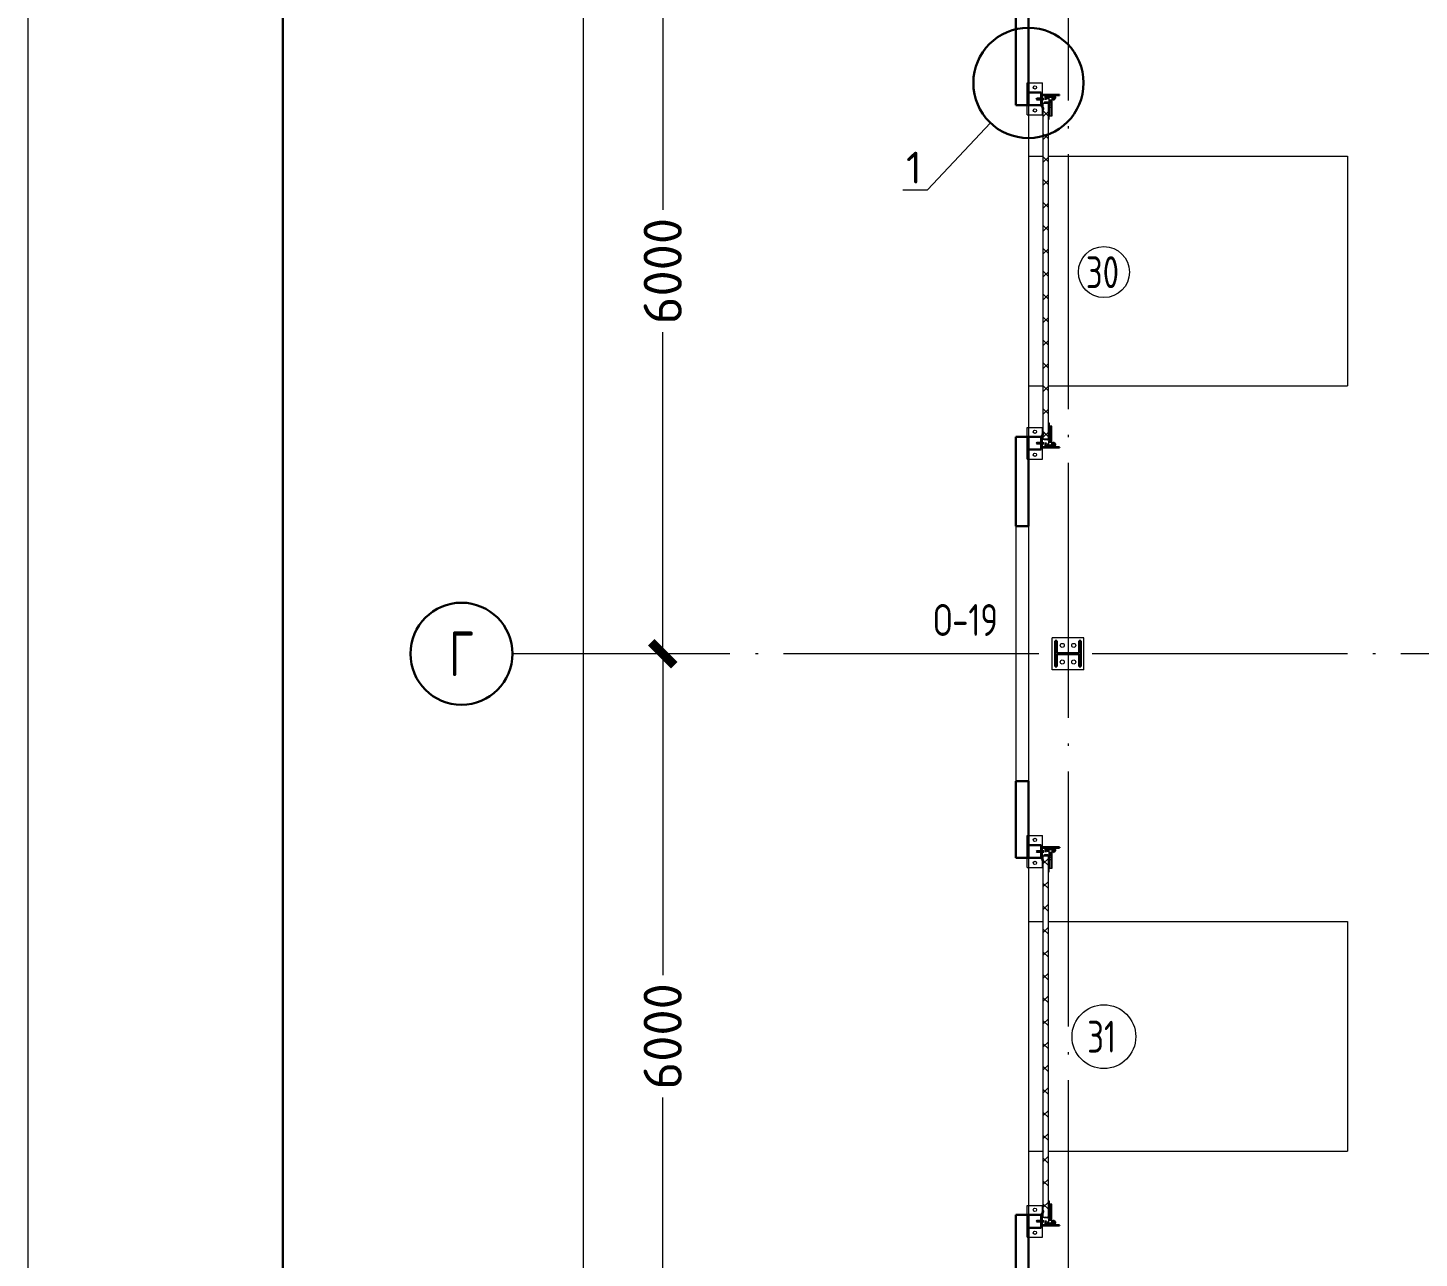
# Model space of a CAD drawing. Extents: x -965262 to 1142518, y -357520 to 71675.
# Drawn here: x -861262 to -850354, y -210091 to -200445 of the extents above; entities that cross this region are included whole.
import ezdxf

# ---------------------------------------------------------------- set-up
doc = ezdxf.new("R2010")
doc.units = 0
doc.header["$LTSCALE"] = 10
doc.linetypes.add('DOTE', pattern=[2.42, 2, -0.2, 0.02, -0.2])
doc.layers.get('0').update_dxf_attribs({"linetype": 'CONTINUOUS', "lineweight": 30})
doc.layers.get('Defpoints').update_dxf_attribs({"linetype": 'CONTINUOUS'})
doc.layers.add('DOTE', color=7, linetype='DOTE', lineweight=9)
doc.styles.add('GOST 2.304', font='isocpeur.ttf', dxfattribs={"width": 0.75, "height": 250})
doc.styles.get("Standard").update_dxf_attribs({"font": 'isocpeur.ttf', "height": 300})
doc.dimstyles.get("Standard").update_dxf_attribs({"dimscale": 100, "dimtxt": 300, "dimasz": 1.8, "dimexe": 1.8, "dimexo": 0.625, "dimgap": 0.9, "dimtad": 0, "dimdec": 0, "dimzin": 0, "dimdsep": 46, "dimtxsty": 'Standard', "dimblk": 'ARCHTICK', "dimcen": 0.9, "dimclrd": 256, "dimclre": 256, "dimclrt": 256, "dimadec": 0, "dimazin": 0, "dimtfac": 1, "dimtdec": 0, "dimtofl": 0, "dimtmove": 0, "dimatfit": 3, "dimfxl": 1, "dimtolj": 1, "dimtzin": 0, "dimlwd": 15, "dimlwe": 15, "dimarcsym": 0})

# ---------------------------------------------------------------- blocks, each defined once
blk = doc.blocks.new('EC3')
at = {"lineweight": 15}
for p, q in [((67649, 6194), (67649, 4528)), ((68449, 6194), (67649, 6194)), ((68449, 6194), (68449, 4528)), ((68449, 4528), (67649, 4528))]:
    blk.add_line(p, q, dxfattribs=at)
for p, q in [((68382, 5694), (67715, 5694)), ((67715, 5694), (67715, 5028)), ((68382, 5694), (68382, 5028)), ((68382, 5028), (67715, 5028))]:
    blk.add_line(p, q)
for centre in [(68049, 5961), (68049, 4761)]:
    blk.add_circle(centre, 86.7, dxfattribs=at)
blk = doc.blocks.new('MC2')
at = {"lineweight": 15}
for p, q in [((68127, 41566), (68127, 39900)), ((69794, 41566), (68127, 41566)), ((69794, 41566), (69794, 39900)), ((69794, 39900), (68127, 39900))]:
    blk.add_line(p, q, dxfattribs=at)
for p, q in [((69627, 41400), (68294, 41400)), ((68294, 41400), (68294, 41320)), ((68934, 41320), (68294, 41320)), ((68934, 41320), (68934, 40146)), ((69627, 41320), (68987, 41320)), ((68987, 41320), (68987, 40146)), ((69627, 41400), (69627, 41320)), ((68934, 40146), (68294, 40146)), ((68294, 40146), (68294, 40066)), ((69627, 40066), (68294, 40066)), ((69627, 40146), (68987, 40146)), ((69627, 40146), (69627, 40066))]:
    blk.add_line(p, q)
for centre in [(68527, 41033), (69394, 41033), (68527, 40433), (69394, 40433)]:
    blk.add_circle(centre, 107, dxfattribs=at)
blk = doc.blocks.new('anchor.bolt')
for p, q in [((-0.07, 0), (-0.07, -0.72)), ((0.07, 0), (0.07, -0.06)), ((-0.1, -0.04), (-0.07, -0.03)), ((-0.1, -0.04), (0.09, -0.06)), ((0.07, -0.07), (-0.1, -0.04)), ((-0.1, -0.11), (-0.07, -0.1)), ((-0.1, -0.11), (0.09, -0.13)), ((0.07, -0.14), (-0.1, -0.11)), ((-0.1, -0.18), (-0.07, -0.17)), ((-0.1, -0.18), (0.09, -0.2)), ((0.07, -0.21), (-0.1, -0.18)), ((-0.1, -0.25), (-0.07, -0.24)), ((-0.1, -0.25), (0.09, -0.27)), ((0.07, -0.28), (-0.1, -0.25)), ((-0.1, -0.32), (-0.07, -0.31)), ((-0.1, -0.32), (0.09, -0.34)), ((0.07, -0.35), (-0.1, -0.32)), ((-0.1, -0.39), (-0.07, -0.38)), ((-0.1, -0.39), (0.09, -0.41)), ((0.07, -0.42), (-0.1, -0.39)), ((-0.1, -0.46), (-0.07, -0.45)), ((-0.1, -0.46), (0.09, -0.48)), ((0.07, -0.49), (-0.1, -0.46)), ((-0.1, -0.53), (-0.07, -0.52)), ((-0.1, -0.53), (0.09, -0.55)), ((0.07, -0.56), (-0.1, -0.53)), ((-0.09, -0.6), (-0.07, -0.59)), ((-0.09, -0.6), (0.09, -0.62)), ((0.07, -0.63), (-0.09, -0.6)), ((-0.07, -0.72), (0, -0.8)), ((-0.04, -0.62), (-0.06, -0.63)), ((-0.06, -0.64), (-0.06, -0.63)), ((-0.06, -0.73), (-0.06, -0.64)), ((0, -0.79), (-0.06, -0.73)), ((-0.01, -0.63), (-0.04, -0.62)), ((-0.03, -0.63), (0, -0.79)), ((-0.03, -0.63), (0.01, -0.78)), ((-0.02, -0.63), (0.01, -0.77)), ((-0.01, -0.63), (0.02, -0.76)), ((0.03, -0.69), (-0.01, -0.63)), ((0, -0.64), (0.03, -0.75)), ((0, -0.8), (0.07, -0.72)), ((0, -0.79), (0.03, -0.74)), ((0.01, -0.66), (0.03, -0.74)), ((0.03, -0.74), (0.03, -0.69)), ((0.07, -0.06), (0.09, -0.06)), ((0.09, -0.06), (0.07, -0.07)), ((0.07, -0.07), (0.07, -0.13)), ((0.07, -0.13), (0.09, -0.13)), ((0.09, -0.13), (0.07, -0.14)), ((0.07, -0.14), (0.07, -0.2)), ((0.07, -0.2), (0.09, -0.2)), ((0.09, -0.2), (0.07, -0.21)), ((0.07, -0.21), (0.07, -0.27)), ((0.07, -0.27), (0.09, -0.27)), ((0.09, -0.27), (0.07, -0.28)), ((0.07, -0.28), (0.07, -0.34)), ((0.07, -0.33), (0.09, -0.34)), ((0.09, -0.34), (0.07, -0.35)), ((0.07, -0.35), (0.07, -0.41)), ((0.07, -0.4), (0.09, -0.41)), ((0.09, -0.41), (0.07, -0.42)), ((0.07, -0.42), (0.07, -0.48)), ((0.07, -0.47), (0.09, -0.48)), ((0.09, -0.48), (0.07, -0.49)), ((0.07, -0.49), (0.07, -0.55)), ((0.07, -0.55), (0.09, -0.55)), ((0.09, -0.55), (0.07, -0.56)), ((0.07, -0.56), (0.07, -0.62)), ((0.09, -0.62), (0.07, -0.63)), ((0.07, -0.62), (0.09, -0.62)), ((0.07, -0.63), (0.07, -0.72))]:
    blk.add_line(p, q)
blk.add_arc((0.16, -0.64), 0.222, 187.9982, 219.836)
blk = doc.blocks.new('Крепеж_ворот')
at = {"lineweight": 15}
h = blk.add_hatch(dxfattribs=at)
h.set_pattern_fill('ANSI31', color=256, scale=2, angle=180)
h.set_pattern_definition([(225, (746089.599, 74802.7244), (4.49013, -4.49013), [])])
h.paths.add_polyline_path([(746087, 74804), (746087, 74802), (746091, 74802), (746094, 74802), (746094, 74804)], flags=17)
h.paths.add_polyline_path([(746116, 74802, 0.165118), (746120, 74803), (746124, 74806, -0.301689), (746131, 74807), (746135, 74805, 0.130081), (746138, 74804), (746142, 74804), (746142, 74806), (746138, 74806, -0.130081), (746136, 74807), (746133, 74809, 0.301689), (746123, 74808), (746118, 74805, -0.165112), (746116, 74804), (746064, 74804, -0.414223), (746061, 74807), (746061, 74868), (746059, 74868), (746059, 74869), (746059, 74870), (746059, 74870), (746059, 74871), (746059, 74872), (746059, 74872), (746059, 74873), (746059, 74874), (746059, 74875), (746059, 74876), (746059, 74876), (746059, 74877), (746059, 74877), (746059, 74878), (746059, 74879), (746059, 74879), (746061, 74879), (746061, 74945), (746058, 74945), (746058, 74807, 0.41422), (746064, 74802)])
h = blk.add_hatch(dxfattribs=at)
h.set_pattern_fill('ANSI31', color=256, scale=2, angle=90)
h.set_pattern_definition([(135, (736343.8085, 75928.334), (-4.490128, -4.490128), [])])
edge = h.paths.add_edge_path()
edge.add_ellipse((746065, 74838), major_axis=(-1.67, 1.67), ratio=1, start_angle=45, end_angle=135, ccw=False)
edge.add_line((746063, 74838), (746063, 74868))
edge.add_line((746063, 74868), (746061, 74868))
edge.add_line((746061, 74868), (746061, 74838))
edge.add_ellipse((746065, 74838), major_axis=(-2.89, 2.89), ratio=1, start_angle=45, end_angle=135)
edge.add_line((746065, 74834), (746097, 74834))
edge.add_line((746097, 74834), (746097, 74836))
edge.add_line((746097, 74836), (746065, 74836))
edge = h.paths.add_edge_path()
edge.add_ellipse((746065, 74890), major_axis=(2.89, 2.89), ratio=1, start_angle=106, end_angle=135)
edge.add_line((746061, 74890), (746061, 74879))
edge.add_line((746061, 74879), (746063, 74879))
edge.add_line((746063, 74879), (746063, 74890))
edge.add_ellipse((746065, 74890), major_axis=(-1.67, 1.67), ratio=1, start_angle=16, end_angle=45, ccw=False)
edge.add_line((746063, 74891), (746070, 74904))
edge.add_ellipse((746079, 74899), major_axis=(7.45, 7.45), ratio=1, start_angle=-3, end_angle=106, ccw=False)
edge.add_line((746087, 74906), (746097, 74894))
edge.add_line((746097, 74894), (746099, 74895))
edge.add_line((746099, 74895), (746088, 74907))
edge.add_ellipse((746079, 74899), major_axis=(8.67, 8.67), ratio=1, start_angle=-3, end_angle=106)
edge.add_line((746068, 74905), (746062, 74892))
h = blk.add_hatch(color=256, dxfattribs=at)
h.dxf.hatch_style = 1
h.paths.add_polyline_path([(746146, 74809), (746143, 74810, 0.10613), (746142, 74810), (746136, 74809, -0.181324), (746135, 74810, 0.335683), (746120, 74809, -0.119126), (746119, 74809, 0.371631), (746118, 74808), (746118, 74808, 0.451909), (746119, 74807, 0.124341), (746121, 74808, -0.343618), (746134, 74808, 0.181324), (746137, 74808), (746143, 74808, -0.110452), (746143, 74808), (746147, 74807, -0.710497), (746147, 74805), (746143, 74804), (746136, 74804, -0.178994), (746133, 74805, 0.369834), (746130, 74805, -0.178993), (746127, 74804), (746122, 74804, 0.120709), (746122, 74804), (746120, 74803, -0.017147), (746119, 74802, 0.538795), (746120, 74802), (746127, 74802, 0.207608), (746131, 74804, -0.433918), (746132, 74804, 0.207608), (746135, 74802), (746143, 74802, 0.079707), (746143, 74802), (746148, 74804, 0.461502), (746149, 74807, -0.250825), (746149, 74808, -0.128039), (746173, 74816, 0.416657), (746174, 74816), (746174, 74817, 0.409849), (746173, 74817, 0.127248)])
for p, q in [((746058, 74807), (746058, 74945)), ((746058, 74945), (746061, 74945)), ((746061, 74879), (746061, 74945)), ((746059, 74879), (746063, 74879)), ((746059, 74868), (746059, 74879)), ((746059, 74868), (746063, 74868)), ((746061, 74879), (746061, 74890)), ((746061, 74807), (746061, 74868)), ((746061, 74838), (746061, 74868)), ((746068, 74905), (746062, 74892)), ((746070, 74904), (746063, 74891)), ((746063, 74838), (746063, 74890)), ((746064, 74883), (746063, 74883)), ((746064, 74865), (746063, 74865)), ((746064, 74883), (746064, 74874)), ((746067, 74880), (746064, 74883)), ((746064, 74875), (746064, 74873)), ((746064, 74874), (746064, 74865)), ((746067, 74868), (746064, 74865)), ((746097, 74836), (746065, 74836)), ((746097, 74834), (746065, 74834)), ((746067, 74880), (746067, 74875)), ((746067, 74873), (746067, 74868)), ((746087, 74906), (746097, 74894)), ((746088, 74907), (746099, 74895)), ((746097, 74894), (746099, 74895)), ((746097, 74834), (746097, 74836)), ((746064, 74804), (746116, 74804)), ((746064, 74802), (746116, 74802)), ((746079, 74806), (746102, 74806)), ((746079, 74806), (746079, 74804)), ((746079, 74804), (746102, 74804)), ((746082, 74814), (746081, 74813)), ((746081, 74813), (746081, 74806)), ((746099, 74814), (746082, 74814)), ((746086, 74813), (746086, 74806)), ((746095, 74813), (746095, 74806)), ((746099, 74814), (746100, 74813)), ((746100, 74813), (746100, 74806)), ((746102, 74806), (746102, 74804)), ((746118, 74805), (746123, 74808)), ((746120, 74803), (746124, 74806)), ((746135, 74805), (746131, 74807)), ((746136, 74807), (746133, 74809)), ((746142, 74806), (746138, 74806)), ((746138, 74804), (746142, 74804)), ((746142, 74806), (746142, 74804)), ((746142, 74804), (746142, 74806)), ((746143, 74804), (746147, 74805)), ((746143, 74802), (746148, 74804)), ((746174, 74817), (746174, 74816))]:
    blk.add_line(p, q)
for p, q in [((746061, 74879), (746061, 74881)), ((746061, 74834), (746061, 74868)), ((746063, 74883), (746063, 74874)), ((746063, 74874), (746063, 74865)), ((746073, 74842), (746073, 74905)), ((746073, 74896), (746077, 74892)), ((746073, 74851), (746077, 74855)), ((746074, 74886), (746074, 74861)), ((746074, 74880), (746076, 74880)), ((746074, 74867), (746076, 74867)), ((746076, 74886), (746076, 74883)), ((746076, 74883), (746076, 74886)), ((746076, 74886), (746077, 74886)), ((746076, 74864), (746076, 74883)), ((746077, 74873), (746076, 74880)), ((746076, 74880), (746076, 74867)), ((746077, 74873), (746076, 74867)), ((746076, 74864), (746076, 74861)), ((746076, 74864), (746076, 74861)), ((746076, 74861), (746077, 74861)), ((746077, 74886), (746077, 74892)), ((746077, 74861), (746077, 74855)), ((746081, 74898), (746081, 74886)), ((746081, 74849), (746081, 74861)), ((746087, 74898), (746082, 74898)), ((746082, 74886), (746087, 74886)), ((746082, 74861), (746087, 74861)), ((746087, 74849), (746082, 74849)), ((746087, 74899), (746087, 74898)), ((746087, 74886), (746087, 74898)), ((746087, 74886), (746098, 74886)), ((746087, 74849), (746087, 74861)), ((746087, 74861), (746098, 74861)), ((746087, 74847), (746087, 74849)), ((746099, 74885), (746099, 74883)), ((746099, 74883), (746099, 74864)), ((746099, 74882), (746100, 74882)), ((746099, 74865), (746100, 74865)), ((746099, 74862), (746099, 74864)), ((746100, 74861), (746100, 74886)), ((746100, 74886), (746110, 74886)), ((746100, 74861), (746110, 74861)), ((746110, 74861), (746110, 74886)), ((746110, 74881), (746225, 74881)), ((746110, 74865), (746212, 74865)), ((746114, 74877), (746225, 74877)), ((746250, 74859), (746250, 74863))]:
    blk.add_line(p, q, dxfattribs=at)
at = {"lineweight": 15, "ltscale": 0.5}
for p, q in [((746076, 74886), (746074, 74886)), ((746076, 74861), (746074, 74861))]:
    blk.add_line(p, q, dxfattribs=at)
at = {"lineweight": 15, "extrusion": (-1.7375e-14, 1, 0)}
for p, q in [((746113, 74884), (746225, 74884)), ((746113, 74863), (746113, 74884)), ((746113, 74863), (746136, 74863)), ((746117, 74857), (746117, 74829)), ((746121, 74857), (746121, 74829)), ((746123, 74863), (746123, 74863)), ((746250, 74863), (746123, 74863)), ((746250, 74859), (746123, 74859)), ((746124, 74840), (746124, 74849)), ((746136, 74882), (746157, 74882)), ((746136, 74863), (746136, 74882)), ((746157, 74882), (746157, 74863)), ((746157, 74863), (746212, 74863)), ((746117, 74826), (746119, 74823)), ((746119, 74823), (746123, 74825)), ((746123, 74825), (746121, 74828))]:
    blk.add_line(p, q, dxfattribs=at)
at = {"lineweight": 15, "ltscale": 0.5, "extrusion": (-1.7375e-14, 1, 0)}
for p, q in [((746113, 74880), (746225, 74880)), ((746136, 74866), (746113, 74866)), ((746115, 74871), (746120, 74871)), ((746121, 74857), (746117, 74857)), ((746117, 74852), (746117, 74854)), ((746121, 74840), (746117, 74840)), ((746117, 74837), (746117, 74835)), ((746120, 74839), (746120, 74850)), ((746124, 74848), (746120, 74848)), ((746124, 74841), (746120, 74841)), ((746123, 74869), (746123, 74863)), ((746123, 74863), (746123, 74859)), ((746140, 74863), (746140, 74859)), ((746153, 74863), (746153, 74859)), ((746212, 74866), (746157, 74866)), ((746173, 74863), (746173, 74859)), ((746121, 74829), (746117, 74829))]:
    blk.add_line(p, q, dxfattribs=at)
at = {"lineweight": 15, "extrusion": (-2.77556e-16, -1, 0)}
for p, q in [((746225, 74866), (746114, 74866)), ((746128, 74866), (746128, 74863)), ((746138, 74866), (746138, 74863)), ((746164, 74866), (746164, 74863)), ((746174, 74866), (746174, 74863)), ((746201, 74866), (746201, 74863)), ((746210, 74866), (746210, 74863)), ((746225, 74884), (746225, 74863))]:
    blk.add_line(p, q, dxfattribs=at)
at = {"extrusion": (-1, -4.26669e-14, 0)}
for p, q in [((746118, 74808), (746118, 74808)), ((746136, 74809), (746142, 74810)), ((746143, 74808), (746137, 74808)), ((746143, 74810), (746146, 74809)), ((746147, 74807), (746143, 74808))]:
    blk.add_line(p, q, dxfattribs=at)
at = {"extrusion": (-1, -4.2422e-14, 1.22461e-16)}
for p, q in [((746119, 74803), (746122, 74804)), ((746127, 74802), (746120, 74802)), ((746122, 74804), (746127, 74804)), ((746143, 74802), (746135, 74802)), ((746136, 74804), (746143, 74804))]:
    blk.add_line(p, q, dxfattribs=at)
at = {"lineweight": 15}
for centre, radius, start, end in [((746079, 74899), 8.28, 0, 136.0097), ((746079, 74847), 8.28, 223.9903, 0), ((746077, 74883), 0.956, 180, 270), ((746077, 74883), 0.75, 180, 270), ((746077, 74864), 0.956, 90, 180), ((746077, 74864), 0.75, 90, 180), ((746076, 74892), 0.375, 0, 45), ((746076, 74855), 0.375, 315, 0), ((746082, 74898), 0.375, 91, 180), ((746082, 74886), 0.75, 180, 270), ((746082, 74861), 0.75, 90, 180), ((746082, 74849), 0.375, 180, 269), ((746098, 74885), 0.375, 0, 90), ((746098, 74862), 0.375, 270, 0), ((746123, 74857), 5.92, 90, 180), ((746123, 74857), 1.87, 90, 180), ((746129, 74855), 8.15, 194.9986, 233.9214), ((746129, 74833), 8.15, 126.0786, 165.0014), ((746123, 74829), 5.92, 180, 199.6464), ((746123, 74829), 1.87, 180, 185.5313)]:
    blk.add_arc(centre, radius, start, end, dxfattribs=at)
at = {"lineweight": 15, "ltscale": 0.5}
for centre, radius, start, end in [((746119, 74852), 2.25, 195, 270), ((746119, 74836), 2.25, 90, 165), ((746119, 74850), 0.375, 0, 90), ((746119, 74839), 0.375, 270, 0)]:
    blk.add_arc(centre, radius, start, end, dxfattribs=at)
for centre, radius, start, end in [((746064, 74807), 5.62, 180, 270), ((746064, 74807), 3.11, 180, 270), ((746082, 74804), 10.4, 68.2753, 87.8782), ((746091, 74798), 16.2, 73.306, 107.292), ((746099, 74804), 10.4, 92.1218, 111.7247), ((746116, 74807), 3.11, 270, 307.5043), ((746116, 74807), 5.62, 270, 307.5043), ((746119, 74808), 0.586, 91.7247, 173.2711), ((746119, 74807), 0.586, 173.2711, 270.547), ((746118, 74812), 3.52, 271.7247, 298.8983), ((746118, 74812), 5.21, 270.547, 298.8983), ((746128, 74799), 12.4, 54.8903, 129.1143), ((746128, 74799), 10.7, 54.8903, 130.7448), ((746128, 74801), 8.97, 60.3534, 127.5043), ((746128, 74801), 8.97, 60.3534, 127.5043), ((746128, 74801), 8.97, 60.3534, 127.5043), ((746128, 74801), 6.46, 60.3534, 127.5043), ((746136, 74811), 3.54, 234.8903, 276), ((746136, 74811), 1.86, 234.8903, 276), ((746138, 74810), 5.62, 240.3534, 270), ((746138, 74810), 3.11, 240.3534, 270), ((746143, 74810), 0.292, 71.7675, 96), ((746143, 74808), 0.292, 70.7873, 96), ((746176, 74761), 56.8, 93.2805, 122.2878), ((746147, 74806), 0.562, 289.2127, 70.7873), ((746147, 74806), 2.25, 288.2291, 27.3228), ((746176, 74765), 50.3, 93.6593, 122.8448), ((746150, 74807), 0.586, 151, 207.3228), ((746173, 74817), 0.6, 4.1357, 93.2805), ((746173, 74816), 0.6, 273.6593, 4.1357)]:
    blk.add_arc(centre, radius, start, end)
at = {"extrusion": (-1.22461e-16, -5.20252e-30, -1)}
for centre, radius, start, end in [((-746120, 74802), 0.187, 270, 62.4687), ((-746122, 74803), 0.586, 62.4687, 90), ((-746127, 74809), 4.69, 229.4077, 270), ((-746127, 74807), 4.69, 223.0863, 270), ((-746131, 74803), 2.32, 49.4077, 130.5923), ((-746131, 74803), 0.637, 43.0863, 136.9137), ((-746135, 74807), 4.69, 270, 316.9137), ((-746136, 74809), 4.69, 270, 310.5923), ((-746143, 74804), 0.292, 250.7873, 270), ((-746143, 74802), 0.292, 251.7709, 270)]:
    blk.add_arc(centre, radius, start, end, dxfattribs=at)
at = {"extrusion": (0, 0, -1)}
for centre, major_axis, start_param, end_param in [((746065, 74890), (2.89, 2.89), 3.926991, 4.433136), ((746065, 74838), (-2.89, 2.89), 3.926991, 5.497787), ((746065, 74890), (-1.67, 1.67), 5.497787, 6.003933), ((746065, 74838), (-1.67, 1.67), 3.926991, 5.497787), ((746079, 74899), (8.67, 8.67), 4.433136, 6.335545), ((746079, 74899), (7.45, 7.45), 4.433136, 6.335545)]:
    blk.add_ellipse(centre, major_axis=major_axis, ratio=1, start_param=start_param, end_param=end_param, dxfattribs=at)
for points in [[(746067, 74875), (746066, 74875), (746064, 74875)], [(746064, 74873), (746066, 74873), (746067, 74873)]]:
    blk.add_rational_spline(points, [1, 1.01284142743, 1], degree=2)
at = {"lineweight": 15, "ltscale": 0.5}
for points, knots in [([(746115, 74871), (746115, 74871), (746114, 74871), (746114, 74871), (746114, 74872), (746113, 74872), (746113, 74872), (746113, 74873), (746113, 74873), (746113, 74873)], [0.37141352, 0.37141352, 0.37141352, 0.37141352, 0.39402571, 0.39402571, 0.41663789, 0.41663789, 0.43959523, 0.43959523, 0.46255257, 0.46255257, 0.46255257, 0.46255257]), ([(746123, 74869), (746123, 74869), (746123, 74869), (746122, 74870), (746122, 74870), (746122, 74871), (746122, 74871), (746121, 74871), (746121, 74871), (746120, 74871)], [0.28027447, 0.28027447, 0.28027447, 0.28027447, 0.30323181, 0.30323181, 0.32618916, 0.32618916, 0.34880134, 0.34880134, 0.37141352, 0.37141352, 0.37141352, 0.37141352])]:
    blk.add_open_spline(points, degree=3, knots=knots, dxfattribs=at)
at = {"lineweight": 15}
for points in [[(746117, 74827), (746117, 74827), (746117, 74826), (746117, 74826)], [(746121, 74828), (746121, 74828), (746121, 74828), (746121, 74829)]]:
    blk.add_open_spline(points, degree=3, dxfattribs=at)
at = {"xscale": -50.80000000000001, "yscale": 50.80000000000001, "zscale": 50.80000000000001}
blk.add_blockref('anchor.bolt', (746091, 74804), dxfattribs=at)
blk = doc.blocks.new('_ArchTick')
at = {"color": 0, "linetype": 'ByBlock', "lineweight": 0, "const_width": 0.4}
blk.add_lwpolyline([(-0.5, -0.5), (0.5, 0.5)], dxfattribs=at)
blk = doc.blocks.new('*D122')
at = {"lineweight": 15, "transparency": 16777216}
for p, q in [((-856348, -205352), (-856465, -205352)), ((-856285, -205352), (-856285, -207872)), ((-856285, -211352), (-856285, -208832)), ((-856348, -211352), (-856465, -211352))]:
    blk.add_line(p, q, dxfattribs=at)
at = {"layer": 'Defpoints', "color": 0, "lineweight": 15, "transparency": 16777216}
for p in [(-856285, -205352), (-856285, -205352), (-856285, -211352, 1451)]:
    blk.add_point(p, dxfattribs=at)
at = {"lineweight": 15, "transparency": 16777216, "xscale": 180, "yscale": 180, "zscale": 180}
for p, rotation in [((-856285, -205352), 90), ((-856285, -211352), 270)]:
    blk.add_blockref('_ArchTick', p, dxfattribs=dict(at, rotation=rotation))
at = {"lineweight": 15, "transparency": 16777216, "insert": (-856285, -208352), "char_height": 300, "attachment_point": 5, "rotation": 90}
blk.add_mtext('\\A1;6000', dxfattribs=at)
blk = doc.blocks.new('*D123')
at = {"lineweight": 15, "transparency": 16777216}
for p, q in [((-856348, -199352), (-856465, -199352)), ((-856285, -199352), (-856285, -201872)), ((-856285, -205352), (-856285, -202832)), ((-856348, -205352), (-856465, -205352))]:
    blk.add_line(p, q, dxfattribs=at)
at = {"layer": 'Defpoints', "color": 0, "lineweight": 15, "transparency": 16777216}
for p in [(-856285, -199352), (-856285, -199352), (-856285, -205352, 1451)]:
    blk.add_point(p, dxfattribs=at)
at = {"lineweight": 15, "transparency": 16777216, "xscale": 180, "yscale": 180, "zscale": 180}
for p, rotation in [((-856285, -199352), 90), ((-856285, -205352), 270)]:
    blk.add_blockref('_ArchTick', p, dxfattribs=dict(at, rotation=rotation))
at = {"lineweight": 15, "transparency": 16777216, "insert": (-856285, -202352), "char_height": 300, "attachment_point": 5, "rotation": 90}
blk.add_mtext('\\A1;6000', dxfattribs=at)
blk = doc.blocks.new('*D126')
at = {"lineweight": 15, "transparency": 16777216}
for p, q in [((-856971, -199352), (-857088, -199352)), ((-856908, -199352), (-856908, -210752)), ((-856908, -223352), (-856908, -211952)), ((-856971, -223352), (-857088, -223352))]:
    blk.add_line(p, q, dxfattribs=at)
at = {"layer": 'Defpoints', "color": 0, "lineweight": 15, "transparency": 16777216}
for p in [(-856908, -199352), (-856908, -199352), (-856908, -223352)]:
    blk.add_point(p, dxfattribs=at)
at = {"lineweight": 15, "transparency": 16777216, "xscale": 180, "yscale": 180, "zscale": 180}
for p, rotation in [((-856908, -199352), 90), ((-856908, -223352), 270)]:
    blk.add_blockref('_ArchTick', p, dxfattribs=dict(at, rotation=rotation))
at = {"lineweight": 15, "transparency": 16777216, "insert": (-856908, -211352), "char_height": 300, "attachment_point": 5, "rotation": 90}
blk.add_mtext('\\A1;24000', dxfattribs=at)

msp = doc.modelspace()

# ---------------------------------------------------------------- hatches: boundary and pattern name
at = {"lineweight": 15}
h = msp.add_hatch(dxfattribs=at)
h.set_pattern_fill('ANSI37', color=256, scale=40)
h.set_pattern_definition([(45, (-1007381.05, 729775.21), (-89.802561, 89.802561), []), (135, (-1007381.05, 729775.21), (-89.802561, -89.802561), [])])
h.paths.add_polyline_path([(-853261.5, -203668.5), (-853261.5, -201035.8), (-853301.5, -201035.8), (-853301.5, -203668.5)])
h = msp.add_hatch(dxfattribs=at)
h.set_pattern_fill('ANSI37', color=256, scale=40)
h.set_pattern_definition([(45, (-853289.15, -209679.42), (-89.8026, 89.8026), []), (135, (-853289.15, -209679.42), (-89.8026, -89.8026), [])])
h.paths.add_polyline_path([(-853261.5, -209568.5), (-853301.5, -209568.5), (-853301.5, -209768.5), (-853261.5, -209768.5)])
h.paths.add_polyline_path([(-853261.5, -209568.5), (-853261.5, -206935.8), (-853301.5, -206935.8), (-853301.5, -209568.5)])

# ---------------------------------------------------------------- linework, layer by layer
at = {"color": 30, "ltscale": 200}
for p, q in [((-853517.4, -200352.1), (-853517.4, -201052.1)), ((-853417.4, -200352.1), (-853417.4, -201052.1)), ((-853517.4, -203652.1), (-853517.4, -204352.1)), ((-853417.4, -203652.1), (-853417.4, -204352.1)), ((-853517.4, -206352.1), (-853517.4, -206952.1)), ((-853417.4, -206352.1), (-853417.4, -206952.1)), ((-853517.4, -209752.1), (-853517.4, -210352.1)), ((-853417.4, -209752.1), (-853417.4, -210352.1))]:
    msp.add_line(p, q, dxfattribs=at)
at = {"lineweight": 15}
for p, q in [((-853301.5, -203668.5), (-853301.5, -201035.8)), ((-853301.5, -201035.8), (-853261.5, -201035.8)), ((-853261.5, -203668.5), (-853261.5, -201035.8)), ((-854210.1, -201714, -4711.1), (-853714.6, -201190.9, -1766.3)), ((-853417.4, -201452.1), (-853301.5, -201452.1)), ((-853261.5, -201452.1), (-850917.4, -201452.1)), ((-854401.5, -201714, -4711.1), (-854210.1, -201714, -4711.1)), ((-853417.4, -203252.1), (-853301.5, -203252.1)), ((-853261.5, -203252.1), (-850917.4, -203252.1)), ((-853301.5, -203668.5), (-853261.5, -203668.5)), ((-853301.5, -209768.5), (-853301.5, -206935.8)), ((-853301.5, -206935.8), (-853261.5, -206935.8)), ((-853261.5, -209768.5), (-853261.5, -206935.8)), ((-853417.4, -207452.1), (-853301.5, -207452.1)), ((-853261.5, -207452.1), (-850917.4, -207452.1)), ((-853417.4, -209252.1), (-853301.5, -209252.1)), ((-853261.5, -209252.1), (-850917.4, -209252.1)), ((-853301.5, -209768.5), (-853261.5, -209768.5))]:
    msp.add_line(p, q, dxfattribs=at)
at = {"color": 30, "ltscale": 100}
for p, q in [((-853517.4, -201052.1), (-853417.4, -201052.1)), ((-853517.4, -203652.1), (-853417.4, -203652.1)), ((-853517.4, -206952.1), (-853417.4, -206952.1)), ((-853517.4, -209752.1), (-853417.4, -209752.1))]:
    msp.add_line(p, q, dxfattribs=at)
at = {"lineweight": 15, "ltscale": 100}
for p, q in [((-853417.4, -201052.1), (-853417.4, -203652.1)), ((-850917.4, -201452.1), (-850917.4, -203252.1)), ((-853417.4, -206952.1), (-853417.4, -209752.1)), ((-850917.4, -207452.1), (-850917.4, -209252.1))]:
    msp.add_line(p, q, dxfattribs=at)
at = {"color": 30, "lineweight": 15}
for p, q in [((-853517.4, -204352.1), (-853517.4, -206352.1, 0)), ((-853417.4, -204352.1, -3259.8), (-853417.4, -206352.1, 6053.9))]:
    msp.add_line(p, q, dxfattribs=at)
at = {"color": 30}
for p, q in [((-853517.4, -204352.1, -3259.8), (-853417.4, -204352.1, -3259.8)), ((-853517.4, -206352.1, -3259.8), (-853417.4, -206352.1, -3259.8))]:
    msp.add_line(p, q, dxfattribs=at)
at = {"lineweight": 15, "elevation": -1808.5}
msp.add_lwpolyline([(-742362.4, -240087.8), (-742362.4, -155987.8), (-861262.4, -155987.8), (-861262.4, -240087.8)], close=True, dxfattribs=at)
at = {"elevation": -1808.5}
msp.add_lwpolyline([(-742862.4, -239587.8), (-742862.4, -156487.8), (-859262.4, -156487.8), (-859262.4, -239587.8)], close=True, dxfattribs=at)
msp.add_circle((-853417.4, -200877.1), 432.2)
at = {"lineweight": 15}
for centre, radius in [((-852826.1, -202360.2, -6519.6), 200), ((-852826.1, -208354.2, -6519.6), 250)]:
    msp.add_circle(centre, radius, dxfattribs=at)
for points in [[(-853246.3, -200975.9, -3269), (-853246.3, -200977.7, -3269), (-853246.3, -200979, -3269)], [(-853246.3, -200975.9, -3269), (-853246.3, -200977.7, -3269), (-853246.3, -200979, -3269)], [(-853246.3, -200975.9, -3269), (-853246.3, -200977.7, -3269), (-853246.3, -200979, -3269)], [(-853243.9, -200979, -3269), (-853243.9, -200977.7, -3269), (-853243.9, -200975.9, -3269)], [(-853243.9, -200979, -3269), (-853243.9, -200977.7, -3269), (-853243.9, -200975.9, -3269)], [(-853243.9, -200979, -3269), (-853243.9, -200977.7, -3269), (-853243.9, -200975.9, -3269)], [(-853246.3, -203728.3, -6519.6), (-853246.3, -203726.5, -6519.6), (-853246.3, -203725.2, -6519.6)], [(-853246.3, -203728.3, -6519.6), (-853246.3, -203726.5, -6519.6), (-853246.3, -203725.2, -6519.6)], [(-853246.3, -203728.3, -6519.6), (-853246.3, -203726.5, -6519.6), (-853246.3, -203725.2, -6519.6)], [(-853246.3, -203728.3, -6519.6), (-853246.3, -203726.5, -6519.6), (-853246.3, -203725.2, -6519.6)], [(-853246.3, -203728.3, -6519.6), (-853246.3, -203726.5, -6519.6), (-853246.3, -203725.2, -6519.6)], [(-853246.3, -203728.3, -6519.6), (-853246.3, -203726.5, -6519.6), (-853246.3, -203725.2, -6519.6)], [(-853246.3, -203728.3, -6519.6), (-853246.3, -203726.5, -6519.6), (-853246.3, -203725.2, -6519.6)], [(-853246.3, -203728.3, -6519.6), (-853246.3, -203726.5, -6519.6), (-853246.3, -203725.2, -6519.6)], [(-853246.3, -203728.3, -6519.6), (-853246.3, -203726.5, -6519.6), (-853246.3, -203725.2, -6519.6)], [(-853246.3, -203728.3, -6519.6), (-853246.3, -203726.5, -6519.6), (-853246.3, -203725.2, -6519.6)], [(-853246.3, -203728.3, -6519.6), (-853246.3, -203726.5, -6519.6), (-853246.3, -203725.2, -6519.6)], [(-853246.3, -203728.3, -6519.6), (-853246.3, -203726.5, -6519.6), (-853246.3, -203725.2, -6519.6)], [(-853246.3, -203728.3, -6519.6), (-853246.3, -203726.5, -6519.6), (-853246.3, -203725.2, -6519.6)], [(-853246.3, -203728.3, -6519.6), (-853246.3, -203726.5, -6519.6), (-853246.3, -203725.2, -6519.6)], [(-853246.3, -203728.3, -6519.6), (-853246.3, -203726.5, -6519.6), (-853246.3, -203725.2, -6519.6)], [(-853246.3, -203728.3, -6519.6), (-853246.3, -203726.5, -6519.6), (-853246.3, -203725.2, -6519.6)], [(-853246.3, -203728.3, -6519.6), (-853246.3, -203726.5, -6519.6), (-853246.3, -203725.2, -6519.6)], [(-853246.3, -203728.3, -6519.6), (-853246.3, -203726.5, -6519.6), (-853246.3, -203725.2, -6519.6)], [(-853246.3, -203728.3, -6519.6), (-853246.3, -203726.5, -6519.6), (-853246.3, -203725.2, -6519.6)], [(-853246.3, -203728.3, -6519.6), (-853246.3, -203726.5, -6519.6), (-853246.3, -203725.2, -6519.6)], [(-853246.3, -203728.3, -6519.6), (-853246.3, -203726.5, -6519.6), (-853246.3, -203725.2, -6519.6)], [(-853246.3, -203728.3, -6519.6), (-853246.3, -203726.5, -6519.6), (-853246.3, -203725.2, -6519.6)], [(-853246.3, -203728.3, -6519.6), (-853246.3, -203726.5, -6519.6), (-853246.3, -203725.2, -6519.6)], [(-853246.3, -203728.3, -6519.6), (-853246.3, -203726.5, -6519.6), (-853246.3, -203725.2, -6519.6)], [(-853246.3, -203728.3, -6519.6), (-853246.3, -203726.5, -6519.6), (-853246.3, -203725.2, -6519.6)], [(-853246.3, -203728.3, -6519.6), (-853246.3, -203726.5, -6519.6), (-853246.3, -203725.2, -6519.6)], [(-853246.3, -203728.3, -6519.6), (-853246.3, -203726.5, -6519.6), (-853246.3, -203725.2, -6519.6)], [(-853246.3, -203728.3, -6519.6), (-853246.3, -203726.5, -6519.6), (-853246.3, -203725.2, -6519.6)], [(-853246.3, -203728.3, -6519.6), (-853246.3, -203726.5, -6519.6), (-853246.3, -203725.2, -6519.6)], [(-853246.3, -203728.3, -6519.6), (-853246.3, -203726.5, -6519.6), (-853246.3, -203725.2, -6519.6)], [(-853246.3, -203728.3, -6519.6), (-853246.3, -203726.5, -6519.6), (-853246.3, -203725.2, -6519.6)], [(-853246.3, -203728.3, -6519.6), (-853246.3, -203726.5, -6519.6), (-853246.3, -203725.2, -6519.6)], [(-853246.3, -203728.3, -6519.6), (-853246.3, -203726.5, -6519.6), (-853246.3, -203725.2, -6519.6)], [(-853246.3, -203728.3, -6519.6), (-853246.3, -203726.5, -6519.6), (-853246.3, -203725.2, -6519.6)], [(-853246.3, -203728.3, -6519.6), (-853246.3, -203726.5, -6519.6), (-853246.3, -203725.2, -6519.6)], [(-853246.3, -203728.3, -6519.6), (-853246.3, -203726.5, -6519.6), (-853246.3, -203725.2, -6519.6)], [(-853246.3, -203728.3, -6519.6), (-853246.3, -203726.5, -6519.6), (-853246.3, -203725.2, -6519.6)], [(-853246.3, -203728.3, -6519.6), (-853246.3, -203726.5, -6519.6), (-853246.3, -203725.2, -6519.6)], [(-853246.3, -203728.3, -6519.6), (-853246.3, -203726.5, -6519.6), (-853246.3, -203725.2, -6519.6)], [(-853246.3, -203728.3, -6519.6), (-853246.3, -203726.5, -6519.6), (-853246.3, -203725.2, -6519.6)], [(-853246.3, -203728.3, -6519.6), (-853246.3, -203726.5, -6519.6), (-853246.3, -203725.2, -6519.6)], [(-853246.3, -203728.3, -6519.6), (-853246.3, -203726.5, -6519.6), (-853246.3, -203725.2, -6519.6)], [(-853246.3, -203728.3, -3269), (-853246.3, -203726.5, -3269), (-853246.3, -203725.2, -3269)], [(-853246.3, -203728.3, -3269), (-853246.3, -203726.5, -3269), (-853246.3, -203725.2, -3269)], [(-853246.3, -203728.3, -3269), (-853246.3, -203726.5, -3269), (-853246.3, -203725.2, -3269)], [(-853246.3, -203728.3, -3269), (-853246.3, -203726.5, -3269), (-853246.3, -203725.2, -3269)], [(-853246.3, -203728.3, -3269), (-853246.3, -203726.5, -3269), (-853246.3, -203725.2, -3269)], [(-853246.3, -203728.3, -3269), (-853246.3, -203726.5, -3269), (-853246.3, -203725.2, -3269)], [(-853246.3, -203728.3, -3269), (-853246.3, -203726.5, -3269), (-853246.3, -203725.2, -3269)], [(-853246.3, -203728.3, -3269), (-853246.3, -203726.5, -3269), (-853246.3, -203725.2, -3269)], [(-853246.3, -203728.3, -3269), (-853246.3, -203726.5, -3269), (-853246.3, -203725.2, -3269)], [(-853246.3, -203728.3, -3269), (-853246.3, -203726.5, -3269), (-853246.3, -203725.2, -3269)], [(-853246.3, -203728.3, -3269), (-853246.3, -203726.5, -3269), (-853246.3, -203725.2, -3269)], [(-853246.3, -203728.3, -3269), (-853246.3, -203726.5, -3269), (-853246.3, -203725.2, -3269)], [(-853246.3, -203728.3, -3269), (-853246.3, -203726.5, -3269), (-853246.3, -203725.2, -3269)], [(-853246.3, -203728.3, -3269), (-853246.3, -203726.5, -3269), (-853246.3, -203725.2, -3269)], [(-853246.3, -203728.3, -3269), (-853246.3, -203726.5, -3269), (-853246.3, -203725.2, -3269)], [(-853246.3, -203728.3, -3269), (-853246.3, -203726.5, -3269), (-853246.3, -203725.2, -3269)], [(-853246.3, -203728.3, -3269), (-853246.3, -203726.5, -3269), (-853246.3, -203725.2, -3269)], [(-853246.3, -203728.3, -3269), (-853246.3, -203726.5, -3269), (-853246.3, -203725.2, -3269)], [(-853246.3, -203728.3, -3269), (-853246.3, -203726.5, -3269), (-853246.3, -203725.2, -3269)], [(-853246.3, -203728.3, -3269), (-853246.3, -203726.5, -3269), (-853246.3, -203725.2, -3269)], [(-853246.3, -203728.3, -3269), (-853246.3, -203726.5, -3269), (-853246.3, -203725.2, -3269)], [(-853246.3, -203728.3, -3269), (-853246.3, -203726.5, -3269), (-853246.3, -203725.2, -3269)], [(-853246.3, -203728.3, -3269), (-853246.3, -203726.5, -3269), (-853246.3, -203725.2, -3269)], [(-853246.3, -203728.3, -3269), (-853246.3, -203726.5, -3269), (-853246.3, -203725.2, -3269)], [(-853246.3, -203728.3, -3269), (-853246.3, -203726.5, -3269), (-853246.3, -203725.2, -3269)], [(-853246.3, -203728.3, -3269), (-853246.3, -203726.5, -3269), (-853246.3, -203725.2, -3269)], [(-853246.3, -203728.3, -3269), (-853246.3, -203726.5, -3269), (-853246.3, -203725.2, -3269)], [(-853246.3, -203728.3, -3269), (-853246.3, -203726.5, -3269), (-853246.3, -203725.2, -3269)], [(-853246.3, -203728.3, -3269), (-853246.3, -203726.5, -3269), (-853246.3, -203725.2, -3269)], [(-853246.3, -203728.3, -3269), (-853246.3, -203726.5, -3269), (-853246.3, -203725.2, -3269)], [(-853246.3, -203728.3, -3269), (-853246.3, -203726.5, -3269), (-853246.3, -203725.2, -3269)], [(-853246.3, -203728.3, -3269), (-853246.3, -203726.5, -3269), (-853246.3, -203725.2, -3269)], [(-853246.3, -203728.3, -3269), (-853246.3, -203726.5, -3269), (-853246.3, -203725.2, -3269)], [(-853246.3, -203728.3, -3269), (-853246.3, -203726.5, -3269), (-853246.3, -203725.2, -3269)], [(-853246.3, -203728.3, -3269), (-853246.3, -203726.5, -3269), (-853246.3, -203725.2, -3269)], [(-853246.3, -203728.3, -3269), (-853246.3, -203726.5, -3269), (-853246.3, -203725.2, -3269)], [(-853246.3, -203728.3, -3269), (-853246.3, -203726.5, -3269), (-853246.3, -203725.2, -3269)], [(-853246.3, -203728.3, -3269), (-853246.3, -203726.5, -3269), (-853246.3, -203725.2, -3269)], [(-853246.3, -203728.3, -3269), (-853246.3, -203726.5, -3269), (-853246.3, -203725.2, -3269)], [(-853246.3, -203728.3, -3269), (-853246.3, -203726.5, -3269), (-853246.3, -203725.2, -3269)], [(-853246.3, -203728.3, -3269), (-853246.3, -203726.5, -3269), (-853246.3, -203725.2, -3269)], [(-853246.3, -203728.3, -3269), (-853246.3, -203726.5, -3269), (-853246.3, -203725.2, -3269)], [(-853246.3, -203728.3, -3269), (-853246.3, -203726.5, -3269), (-853246.3, -203725.2, -3269)], [(-853243.9, -203725.2, -6519.6), (-853243.9, -203726.5, -6519.6), (-853243.9, -203728.3, -6519.6)], [(-853243.9, -203725.2, -6519.6), (-853243.9, -203726.5, -6519.6), (-853243.9, -203728.3, -6519.6)], [(-853243.9, -203725.2, -6519.6), (-853243.9, -203726.5, -6519.6), (-853243.9, -203728.3, -6519.6)], [(-853243.9, -203725.2, -6519.6), (-853243.9, -203726.5, -6519.6), (-853243.9, -203728.3, -6519.6)], [(-853243.9, -203725.2, -6519.6), (-853243.9, -203726.5, -6519.6), (-853243.9, -203728.3, -6519.6)], [(-853243.9, -203725.2, -6519.6), (-853243.9, -203726.5, -6519.6), (-853243.9, -203728.3, -6519.6)], [(-853243.9, -203725.2, -6519.6), (-853243.9, -203726.5, -6519.6), (-853243.9, -203728.3, -6519.6)], [(-853243.9, -203725.2, -6519.6), (-853243.9, -203726.5, -6519.6), (-853243.9, -203728.3, -6519.6)], [(-853243.9, -203725.2, -6519.6), (-853243.9, -203726.5, -6519.6), (-853243.9, -203728.3, -6519.6)], [(-853243.9, -203725.2, -6519.6), (-853243.9, -203726.5, -6519.6), (-853243.9, -203728.3, -6519.6)], [(-853243.9, -203725.2, -6519.6), (-853243.9, -203726.5, -6519.6), (-853243.9, -203728.3, -6519.6)], [(-853243.9, -203725.2, -6519.6), (-853243.9, -203726.5, -6519.6), (-853243.9, -203728.3, -6519.6)], [(-853243.9, -203725.2, -6519.6), (-853243.9, -203726.5, -6519.6), (-853243.9, -203728.3, -6519.6)], [(-853243.9, -203725.2, -6519.6), (-853243.9, -203726.5, -6519.6), (-853243.9, -203728.3, -6519.6)], [(-853243.9, -203725.2, -6519.6), (-853243.9, -203726.5, -6519.6), (-853243.9, -203728.3, -6519.6)], [(-853243.9, -203725.2, -6519.6), (-853243.9, -203726.5, -6519.6), (-853243.9, -203728.3, -6519.6)], [(-853243.9, -203725.2, -6519.6), (-853243.9, -203726.5, -6519.6), (-853243.9, -203728.3, -6519.6)], [(-853243.9, -203725.2, -6519.6), (-853243.9, -203726.5, -6519.6), (-853243.9, -203728.3, -6519.6)], [(-853243.9, -203725.2, -6519.6), (-853243.9, -203726.5, -6519.6), (-853243.9, -203728.3, -6519.6)], [(-853243.9, -203725.2, -6519.6), (-853243.9, -203726.5, -6519.6), (-853243.9, -203728.3, -6519.6)], [(-853243.9, -203725.2, -6519.6), (-853243.9, -203726.5, -6519.6), (-853243.9, -203728.3, -6519.6)], [(-853243.9, -203725.2, -6519.6), (-853243.9, -203726.5, -6519.6), (-853243.9, -203728.3, -6519.6)], [(-853243.9, -203725.2, -6519.6), (-853243.9, -203726.5, -6519.6), (-853243.9, -203728.3, -6519.6)], [(-853243.9, -203725.2, -6519.6), (-853243.9, -203726.5, -6519.6), (-853243.9, -203728.3, -6519.6)], [(-853243.9, -203725.2, -6519.6), (-853243.9, -203726.5, -6519.6), (-853243.9, -203728.3, -6519.6)], [(-853243.9, -203725.2, -6519.6), (-853243.9, -203726.5, -6519.6), (-853243.9, -203728.3, -6519.6)], [(-853243.9, -203725.2, -6519.6), (-853243.9, -203726.5, -6519.6), (-853243.9, -203728.3, -6519.6)], [(-853243.9, -203725.2, -6519.6), (-853243.9, -203726.5, -6519.6), (-853243.9, -203728.3, -6519.6)], [(-853243.9, -203725.2, -6519.6), (-853243.9, -203726.5, -6519.6), (-853243.9, -203728.3, -6519.6)], [(-853243.9, -203725.2, -6519.6), (-853243.9, -203726.5, -6519.6), (-853243.9, -203728.3, -6519.6)], [(-853243.9, -203725.2, -6519.6), (-853243.9, -203726.5, -6519.6), (-853243.9, -203728.3, -6519.6)], [(-853243.9, -203725.2, -6519.6), (-853243.9, -203726.5, -6519.6), (-853243.9, -203728.3, -6519.6)], [(-853243.9, -203725.2, -6519.6), (-853243.9, -203726.5, -6519.6), (-853243.9, -203728.3, -6519.6)], [(-853243.9, -203725.2, -6519.6), (-853243.9, -203726.5, -6519.6), (-853243.9, -203728.3, -6519.6)], [(-853243.9, -203725.2, -6519.6), (-853243.9, -203726.5, -6519.6), (-853243.9, -203728.3, -6519.6)], [(-853243.9, -203725.2, -6519.6), (-853243.9, -203726.5, -6519.6), (-853243.9, -203728.3, -6519.6)], [(-853243.9, -203725.2, -6519.6), (-853243.9, -203726.5, -6519.6), (-853243.9, -203728.3, -6519.6)], [(-853243.9, -203725.2, -6519.6), (-853243.9, -203726.5, -6519.6), (-853243.9, -203728.3, -6519.6)], [(-853243.9, -203725.2, -6519.6), (-853243.9, -203726.5, -6519.6), (-853243.9, -203728.3, -6519.6)], [(-853243.9, -203725.2, -6519.6), (-853243.9, -203726.5, -6519.6), (-853243.9, -203728.3, -6519.6)], [(-853243.9, -203725.2, -6519.6), (-853243.9, -203726.5, -6519.6), (-853243.9, -203728.3, -6519.6)], [(-853243.9, -203725.2, -6519.6), (-853243.9, -203726.5, -6519.6), (-853243.9, -203728.3, -6519.6)], [(-853243.9, -203725.2, -3269), (-853243.9, -203726.5, -3269), (-853243.9, -203728.3, -3269)], [(-853243.9, -203725.2, -3269), (-853243.9, -203726.5, -3269), (-853243.9, -203728.3, -3269)], [(-853243.9, -203725.2, -3269), (-853243.9, -203726.5, -3269), (-853243.9, -203728.3, -3269)], [(-853243.9, -203725.2, -3269), (-853243.9, -203726.5, -3269), (-853243.9, -203728.3, -3269)], [(-853243.9, -203725.2, -3269), (-853243.9, -203726.5, -3269), (-853243.9, -203728.3, -3269)], [(-853243.9, -203725.2, -3269), (-853243.9, -203726.5, -3269), (-853243.9, -203728.3, -3269)], [(-853243.9, -203725.2, -3269), (-853243.9, -203726.5, -3269), (-853243.9, -203728.3, -3269)], [(-853243.9, -203725.2, -3269), (-853243.9, -203726.5, -3269), (-853243.9, -203728.3, -3269)], [(-853243.9, -203725.2, -3269), (-853243.9, -203726.5, -3269), (-853243.9, -203728.3, -3269)], [(-853243.9, -203725.2, -3269), (-853243.9, -203726.5, -3269), (-853243.9, -203728.3, -3269)], [(-853243.9, -203725.2, -3269), (-853243.9, -203726.5, -3269), (-853243.9, -203728.3, -3269)], [(-853243.9, -203725.2, -3269), (-853243.9, -203726.5, -3269), (-853243.9, -203728.3, -3269)], [(-853243.9, -203725.2, -3269), (-853243.9, -203726.5, -3269), (-853243.9, -203728.3, -3269)], [(-853243.9, -203725.2, -3269), (-853243.9, -203726.5, -3269), (-853243.9, -203728.3, -3269)], [(-853243.9, -203725.2, -3269), (-853243.9, -203726.5, -3269), (-853243.9, -203728.3, -3269)], [(-853243.9, -203725.2, -3269), (-853243.9, -203726.5, -3269), (-853243.9, -203728.3, -3269)], [(-853243.9, -203725.2, -3269), (-853243.9, -203726.5, -3269), (-853243.9, -203728.3, -3269)], [(-853243.9, -203725.2, -3269), (-853243.9, -203726.5, -3269), (-853243.9, -203728.3, -3269)], [(-853243.9, -203725.2, -3269), (-853243.9, -203726.5, -3269), (-853243.9, -203728.3, -3269)], [(-853243.9, -203725.2, -3269), (-853243.9, -203726.5, -3269), (-853243.9, -203728.3, -3269)], [(-853243.9, -203725.2, -3269), (-853243.9, -203726.5, -3269), (-853243.9, -203728.3, -3269)], [(-853243.9, -203725.2, -3269), (-853243.9, -203726.5, -3269), (-853243.9, -203728.3, -3269)], [(-853243.9, -203725.2, -3269), (-853243.9, -203726.5, -3269), (-853243.9, -203728.3, -3269)], [(-853243.9, -203725.2, -3269), (-853243.9, -203726.5, -3269), (-853243.9, -203728.3, -3269)], [(-853243.9, -203725.2, -3269), (-853243.9, -203726.5, -3269), (-853243.9, -203728.3, -3269)], [(-853243.9, -203725.2, -3269), (-853243.9, -203726.5, -3269), (-853243.9, -203728.3, -3269)], [(-853243.9, -203725.2, -3269), (-853243.9, -203726.5, -3269), (-853243.9, -203728.3, -3269)], [(-853243.9, -203725.2, -3269), (-853243.9, -203726.5, -3269), (-853243.9, -203728.3, -3269)], [(-853243.9, -203725.2, -3269), (-853243.9, -203726.5, -3269), (-853243.9, -203728.3, -3269)], [(-853243.9, -203725.2, -3269), (-853243.9, -203726.5, -3269), (-853243.9, -203728.3, -3269)], [(-853243.9, -203725.2, -3269), (-853243.9, -203726.5, -3269), (-853243.9, -203728.3, -3269)], [(-853243.9, -203725.2, -3269), (-853243.9, -203726.5, -3269), (-853243.9, -203728.3, -3269)], [(-853243.9, -203725.2, -3269), (-853243.9, -203726.5, -3269), (-853243.9, -203728.3, -3269)], [(-853243.9, -203725.2, -3269), (-853243.9, -203726.5, -3269), (-853243.9, -203728.3, -3269)], [(-853243.9, -203725.2, -3269), (-853243.9, -203726.5, -3269), (-853243.9, -203728.3, -3269)], [(-853243.9, -203725.2, -3269), (-853243.9, -203726.5, -3269), (-853243.9, -203728.3, -3269)], [(-853243.9, -203725.2, -3269), (-853243.9, -203726.5, -3269), (-853243.9, -203728.3, -3269)], [(-853243.9, -203725.2, -3269), (-853243.9, -203726.5, -3269), (-853243.9, -203728.3, -3269)], [(-853243.9, -203725.2, -3269), (-853243.9, -203726.5, -3269), (-853243.9, -203728.3, -3269)], [(-853243.9, -203725.2, -3269), (-853243.9, -203726.5, -3269), (-853243.9, -203728.3, -3269)], [(-853243.9, -203725.2, -3269), (-853243.9, -203726.5, -3269), (-853243.9, -203728.3, -3269)], [(-853243.9, -203725.2, -3269), (-853243.9, -203726.5, -3269), (-853243.9, -203728.3, -3269)], [(-853243.9, -203725.2, -3269), (-853243.9, -203726.5, -3269), (-853243.9, -203728.3, -3269)], [(-853246.3, -206875.9, -3269), (-853246.3, -206877.7, -3269), (-853246.3, -206879, -3269)], [(-853243.9, -206879, -3269), (-853243.9, -206877.7, -3269), (-853243.9, -206875.9, -3269)], [(-853246.3, -209828.3, -6519.6), (-853246.3, -209826.5, -6519.6), (-853246.3, -209825.2, -6519.6)], [(-853246.3, -209828.3, -3269), (-853246.3, -209826.5, -3269), (-853246.3, -209825.2, -3269)], [(-853246.3, -209828.3, -3269), (-853246.3, -209826.5, -3269), (-853246.3, -209825.2, -3269)], [(-853246.3, -209828.3, -3269), (-853246.3, -209826.5, -3269), (-853246.3, -209825.2, -3269)], [(-853246.3, -209828.3, -3269), (-853246.3, -209826.5, -3269), (-853246.3, -209825.2, -3269)], [(-853246.3, -209828.3, -3269), (-853246.3, -209826.5, -3269), (-853246.3, -209825.2, -3269)], [(-853246.3, -209828.3, -3269), (-853246.3, -209826.5, -3269), (-853246.3, -209825.2, -3269)], [(-853243.9, -209825.2, -6519.6), (-853243.9, -209826.5, -6519.6), (-853243.9, -209828.3, -6519.6)], [(-853243.9, -209825.2, -3269), (-853243.9, -209826.5, -3269), (-853243.9, -209828.3, -3269)], [(-853243.9, -209825.2, -3269), (-853243.9, -209826.5, -3269), (-853243.9, -209828.3, -3269)], [(-853243.9, -209825.2, -3269), (-853243.9, -209826.5, -3269), (-853243.9, -209828.3, -3269)], [(-853243.9, -209825.2, -3269), (-853243.9, -209826.5, -3269), (-853243.9, -209828.3, -3269)], [(-853243.9, -209825.2, -3269), (-853243.9, -209826.5, -3269), (-853243.9, -209828.3, -3269)], [(-853243.9, -209825.2, -3269), (-853243.9, -209826.5, -3269), (-853243.9, -209828.3, -3269)]]:
    msp.add_rational_spline(points, [1, 1.01284142743, 1], degree=2)
at = {"layer": 'DOTE', "ltscale": 100, "extrusion": (0, -1, 0)}
msp.add_line((-853107.4, -162715.3, -3259.8), (-853107.4, -237887.4, -3259.8), dxfattribs=at)
at = {"layer": 'DOTE', "ltscale": 100}
msp.add_line((-785577.4, -205352.1, -3259.8), (-857462.7, -205352.1, -3259.8), dxfattribs=at)
at = {"layer": 'DOTE', "linetype": 'Continuous', "lineweight": 30}
msp.add_circle((-857862.7, -205352.1, -3259.8), 400, dxfattribs=at)

# ---------------------------------------------------------------- block references
at = {"lineweight": 15, "xscale": 0.1500000000232831, "yscale": 0.1500000000232831, "zscale": 0.1500000000232831}
for name, p, rotation in [('EC3', (-843160.1, -200198), 180), ('EC3', (-843160.1, -202898), 180), ('MC2', (-859217.4, -195008, -1808.5), 270), ('EC3', (-843160.1, -206098), 180), ('EC3', (-843160.1, -208998), 180)]:
    msp.add_blockref(name, p, dxfattribs=dict(at, rotation=rotation))
at = {"rotation": 270}
for p in [(-928119, 545088.1), (-928119, 539188.1)]:
    msp.add_blockref('Крепеж_ворот', p, dxfattribs=at)
at = {"xscale": -1, "rotation": 270}
for p in [(-928119, -949792.4), (-928119, -955892.4)]:
    msp.add_blockref('Крепеж_ворот', p, dxfattribs=at)

# ---------------------------------------------------------------- texts
at = {"style": 'GOST 2.304'}
msp.add_text('1', height=250, dxfattribs=at).set_placement((-854377.7, -201666, -4711.1))
at = {"color": 4, "lineweight": 15, "width": 0.75}
for s, p in [('30', (-852967.5, -202485.9, -6519.6)), ('31', (-852957.1, -208479.9, -6519.6))]:
    msp.add_text(s, height=250, dxfattribs=at).set_placement(p)
at = {"color": 5, "width": 0.75}
msp.add_text('О-19', height=250, dxfattribs=at).set_placement((-854162.3, -205212.8, 8506.7))
at = {"layer": 'DOTE', "linetype": 'Continuous', "lineweight": 30, "ltscale": 100, "insert": (-857862.7, -205352.1, -3259.8), "char_height": 350, "width": 800, "attachment_point": 5, "style": 'GOST 2.304'}
msp.add_mtext('Г', dxfattribs=at)

# ---------------------------------------------------------------- dimensions: what is measured, and where the dimension line sits
at = {"lineweight": 15}
for base, p1, p2, picture, middle in [((-856908.2, -199352.1, -1808.5), (-856908.2, -223352.1, -1808.5), (-856908.2, -199352.1, -1808.5), '*D126', (-856908.2, -211352.1, -1808.5)), ((-856285.4, -199352.1, -3259.8), (-856285.4, -205352.1, -1808.5), (-856285.4, -199352.1, -3259.8), '*D123', (-856285.4, -202352.1, -3259.8)), ((-856285.4, -205352.1, -3259.8), (-856285.4, -211352.1, -1808.5), (-856285.4, -205352.1, -3259.8), '*D122', (-856285.4, -208352.1, -3259.8))]:
    dim = msp.add_linear_dim(base=base, p1=p1, p2=p2, angle=90, dimstyle='Standard', dxfattribs=at)
    dim.commit()
    dim.dimension.update_dxf_attribs({"geometry": picture, "text_midpoint": middle})

doc.saveas('drawing.dxf')
